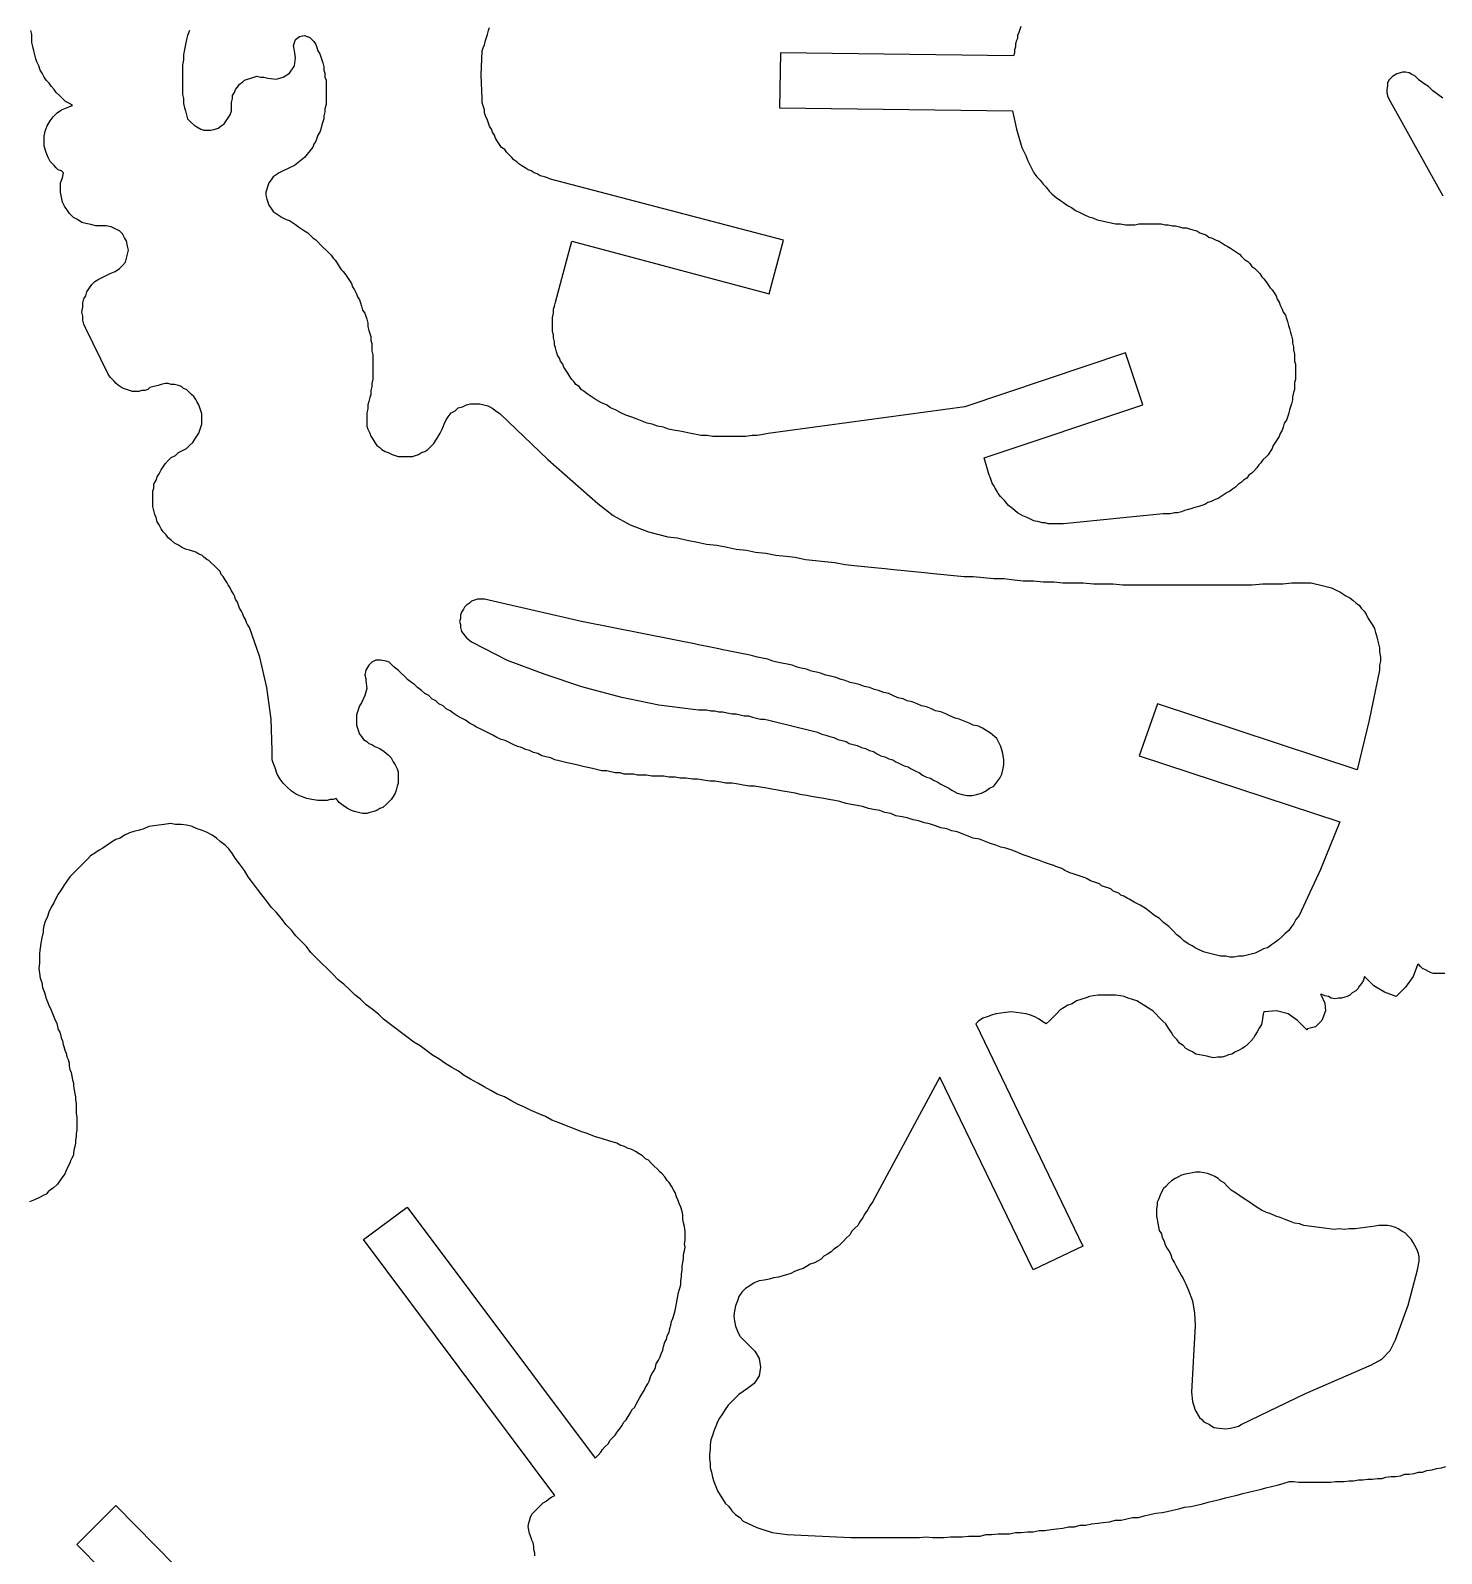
# Model space of a CAD drawing. Extents: x 2 to 225, y 2 to 117.
# Drawn here: x 137.07 to 175.9, y 33.56 to 75.49 of the extents above; entities that cross this region are included whole.
import ezdxf

# ---------------------------------------------------------------- set-up
doc = ezdxf.new("R2010")
doc.units = 0
doc.layers.add('DEFAULT_LAYER', color=1, linetype='CONTINUOUS')

msp = doc.modelspace()

# ---------------------------------------------------------------- linework, layer by layer
at = {"layer": 'DEFAULT_LAYER'}
for points in [[(141.454, 75.498), (141.398, 75.358), (141.37, 75.246), (141.342, 75.106), (141.314, 74.966), (141.286, 74.826), (141.286, 74.686), (141.258, 74.546), (141.258, 74.406), (141.258, 74.266), (141.258, 74.126), (141.258, 73.986), (141.258, 73.845), (141.258, 73.733), (141.286, 73.621), (141.286, 73.481), (141.314, 73.369), (141.342, 73.285), (141.37, 73.173), (141.398, 73.061), (141.482, 72.977), (141.566, 72.893), (141.65, 72.837), (141.762, 72.781), (141.846, 72.753), (141.958, 72.753), (142.042, 72.753), (142.154, 72.781), (142.238, 72.809), (142.322, 72.865), (142.406, 72.921), (142.462, 73.005), (142.518, 73.089), (142.574, 73.173), (142.602, 73.285), (142.602, 73.425), (142.602, 73.509), (142.63, 73.621), (142.63, 73.705), (142.686, 73.789), (142.714, 73.873), (142.77, 73.929), (142.826, 74.014), (142.91, 74.07), (142.966, 74.126), (143.05, 74.154), (143.134, 74.182), (143.218, 74.21), (143.302, 74.238), (143.414, 74.21), (143.498, 74.21), (143.61, 74.182), (143.834, 74.154), (144.03, 74.21), (144.198, 74.322), (144.339, 74.518), (144.367, 74.742), (144.339, 74.938), (144.31, 75.078), (144.367, 75.246), (144.479, 75.33), (144.619, 75.358), (144.759, 75.302), (144.871, 75.19), (144.927, 75.106), (144.955, 75.022), (144.983, 74.938), (145.039, 74.854), (145.067, 74.77), (145.095, 74.686), (145.123, 74.602), (145.151, 74.49), (145.151, 74.406), (145.179, 74.322), (145.179, 74.21), (145.207, 74.126), (145.207, 74.014), (145.207, 73.929), (145.207, 73.845), (145.207, 73.733), (145.207, 73.649), (145.207, 73.537), (145.207, 73.453), (145.179, 73.341), (145.179, 73.257), (145.151, 73.145), (145.151, 73.061), (145.123, 72.977), (145.095, 72.893), (145.067, 72.781), (145.039, 72.697), (144.983, 72.613), (144.955, 72.529), (144.927, 72.445), (144.871, 72.361), (144.843, 72.277), (144.619, 71.997), (144.339, 71.773), (144.03, 71.633), (143.918, 71.577), (143.834, 71.521), (143.75, 71.465), (143.694, 71.381), (143.638, 71.297), (143.61, 71.213), (143.582, 71.129), (143.554, 71.045), (143.554, 70.961), (143.582, 70.849), (143.61, 70.765), (143.638, 70.681), (143.694, 70.597), (143.75, 70.513), (143.834, 70.457), (143.918, 70.401), (144.002, 70.344), (144.114, 70.288), (144.198, 70.26), (144.282, 70.204), (144.367, 70.148), (144.451, 70.092), (144.535, 70.036), (144.619, 69.98), (144.703, 69.924), (144.759, 69.868), (144.843, 69.784), (144.927, 69.728), (144.983, 69.672), (145.067, 69.588), (145.123, 69.532), (145.207, 69.448), (145.263, 69.392), (145.347, 69.308), (145.403, 69.224), (145.459, 69.168), (145.515, 69.084), (145.571, 69), (145.627, 68.916), (145.683, 68.86), (145.739, 68.776), (145.795, 68.692), (145.851, 68.608), (145.907, 68.524), (145.935, 68.44), (145.991, 68.356), (146.047, 68.244), (146.075, 68.16), (146.131, 68.076), (146.159, 67.992), (146.187, 67.908), (146.215, 67.796), (146.271, 67.712), (146.299, 67.628), (146.327, 67.544), (146.355, 67.432), (146.355, 67.348), (146.383, 67.236), (146.411, 67.152), (146.439, 67.068), (146.439, 66.956), (146.467, 66.872), (146.467, 66.759), (146.467, 66.675), (146.495, 66.563), (146.495, 66.479), (146.495, 66.367), (146.495, 66.283), (146.495, 66.171), (146.495, 66.087), (146.495, 65.975), (146.495, 65.891), (146.467, 65.779), (146.467, 65.695), (146.439, 65.583), (146.439, 65.471), (146.411, 65.387), (146.383, 65.275), (146.355, 65.191), (146.355, 65.079), (146.327, 64.967), (146.327, 64.827), (146.327, 64.715), (146.327, 64.603), (146.355, 64.519), (146.411, 64.407), (146.439, 64.323), (146.495, 64.239), (146.551, 64.155), (146.607, 64.071), (146.691, 64.015), (146.747, 63.959), (146.831, 63.903), (146.915, 63.875), (147.027, 63.819), (147.111, 63.791), (147.195, 63.763), (147.279, 63.763), (147.391, 63.763), (147.475, 63.763), (147.587, 63.763), (147.671, 63.791), (147.755, 63.819), (147.839, 63.875), (147.923, 63.903), (148.008, 63.959), (148.092, 64.043), (148.176, 64.127), (148.232, 64.211), (148.288, 64.295), (148.344, 64.407), (148.4, 64.519), (148.456, 64.659), (148.512, 64.771), (148.568, 64.855), (148.652, 64.967), (148.764, 65.023), (148.848, 65.107), (148.96, 65.135), (149.072, 65.191), (149.184, 65.219), (149.296, 65.219), (149.436, 65.219), (149.548, 65.191), (149.66, 65.163), (149.772, 65.107), (149.884, 65.023), (149.996, 64.939), (151.312, 63.679), (152.685, 62.474), (153.105, 62.138), (153.581, 61.886), (154.085, 61.69), (154.617, 61.55), (154.869, 61.522), (155.15, 61.466), (155.43, 61.41), (155.682, 61.354), (155.962, 61.326), (156.242, 61.27), (156.494, 61.214), (156.774, 61.186), (157.026, 61.13), (157.306, 61.102), (157.586, 61.046), (157.866, 61.018), (158.118, 60.99), (158.398, 60.934), (158.678, 60.906), (158.931, 60.878), (159.211, 60.85), (159.491, 60.794), (159.743, 60.766), (160.023, 60.738), (160.303, 60.71), (160.583, 60.682), (160.835, 60.654), (161.115, 60.626), (161.395, 60.598), (161.675, 60.57), (161.927, 60.542), (162.207, 60.514), (162.488, 60.486), (162.768, 60.458), (163.02, 60.458), (163.3, 60.43), (163.58, 60.402), (163.86, 60.402), (164.14, 60.374), (164.392, 60.346), (164.672, 60.346), (164.952, 60.318), (165.232, 60.318), (165.484, 60.29), (165.764, 60.29), (166.045, 60.29), (166.325, 60.262), (166.605, 60.262), (166.857, 60.262), (167.137, 60.234), (167.417, 60.234), (167.697, 60.234), (167.949, 60.234), (168.229, 60.234), (168.509, 60.234), (168.789, 60.234), (169.069, 60.234), (169.321, 60.234), (169.602, 60.234), (169.882, 60.234), (170.162, 60.234), (170.442, 60.234), (170.694, 60.234), (170.974, 60.262), (171.254, 60.262), (171.534, 60.262), (171.786, 60.29), (172.066, 60.29), (172.206, 60.29), (172.318, 60.29), (172.43, 60.262), (172.542, 60.234), (172.654, 60.206), (172.766, 60.178), (172.878, 60.15), (172.99, 60.094), (173.102, 60.038), (173.187, 59.982), (173.271, 59.926), (173.383, 59.87), (173.467, 59.814), (173.551, 59.73), (173.635, 59.674), (173.691, 59.59), (173.775, 59.505), (173.831, 59.421), (173.887, 59.309), (173.943, 59.225), (173.999, 59.141), (174.055, 59.029), (174.083, 58.917), (174.111, 58.833), (174.139, 58.721), (174.167, 58.609), (174.195, 58.497), (174.195, 58.385), (174.223, 58.245), (174.223, 58.133), (174.195, 58.021), (174.195, 57.881), (173.915, 56.509), (173.579, 55.136), (168.089, 56.957), (167.585, 55.528), (173.102, 53.708), (172.57, 52.392), (171.982, 51.131), (171.982, 51.131), (171.898, 51.019), (171.842, 50.907), (171.758, 50.795), (171.702, 50.711), (171.59, 50.627), (171.506, 50.543), (171.422, 50.459), (171.31, 50.375), (171.226, 50.319), (171.114, 50.235), (171.002, 50.207), (170.89, 50.151), (170.778, 50.095), (170.666, 50.067), (170.554, 50.039), (170.442, 50.011), (170.33, 50.011), (170.19, 49.983), (170.078, 49.983), (169.966, 50.011), (169.826, 50.011), (169.714, 50.039), (169.602, 50.067), (169.489, 50.095), (169.377, 50.123), (169.237, 50.179), (169.125, 50.235), (169.041, 50.291), (168.929, 50.347), (168.817, 50.431), (168.733, 50.515), (168.621, 50.599), (168.509, 50.711), (168.397, 50.823), (168.257, 50.935), (168.145, 51.047), (168.005, 51.131), (167.865, 51.243), (167.753, 51.327), (167.613, 51.411), (167.445, 51.495), (167.305, 51.579), (167.249, 51.607), (167.165, 51.663), (167.081, 51.691), (167.025, 51.747), (166.941, 51.775), (166.857, 51.803), (166.801, 51.859), (166.717, 51.887), (166.633, 51.915), (166.549, 51.943), (166.493, 51.999), (166.409, 52.027), (166.325, 52.055), (166.241, 52.083), (166.157, 52.139), (166.101, 52.167), (166.017, 52.195), (165.932, 52.223), (165.848, 52.251), (165.764, 52.279), (165.68, 52.307), (165.624, 52.335), (165.54, 52.364), (165.456, 52.42), (165.372, 52.448), (165.288, 52.476), (165.232, 52.504), (165.148, 52.532), (164.98, 52.588), (164.84, 52.644), (164.672, 52.7), (164.532, 52.756), (164.364, 52.812), (164.224, 52.868), (164.084, 52.924), (163.916, 52.98), (163.776, 53.008), (163.636, 53.064), (163.468, 53.12), (163.328, 53.176), (163.188, 53.232), (163.02, 53.26), (162.88, 53.316), (162.74, 53.372), (162.572, 53.428), (162.432, 53.456), (162.291, 53.512), (162.123, 53.54), (161.983, 53.596), (161.815, 53.652), (161.675, 53.68), (161.507, 53.736), (161.367, 53.764), (161.199, 53.82), (161.059, 53.848), (160.891, 53.876), (160.751, 53.932), (160.583, 53.96), (160.443, 54.016), (160.275, 54.044), (160.135, 54.072), (159.967, 54.128), (159.827, 54.156), (159.659, 54.184), (159.519, 54.212), (159.351, 54.268), (159.211, 54.296), (159.043, 54.324), (158.903, 54.352), (158.735, 54.38), (158.566, 54.408), (158.426, 54.436), (158.258, 54.464), (158.118, 54.492), (157.95, 54.52), (157.782, 54.548), (157.642, 54.576), (157.474, 54.604), (157.334, 54.632), (157.166, 54.66), (156.998, 54.688), (156.858, 54.688), (156.69, 54.716), (156.55, 54.744), (156.382, 54.772), (156.214, 54.772), (156.074, 54.8), (155.906, 54.828), (155.766, 54.828), (155.598, 54.856), (155.43, 54.884), (155.29, 54.884), (155.121, 54.912), (154.953, 54.912), (154.813, 54.94), (154.645, 54.94), (154.505, 54.968), (154.337, 54.968), (154.169, 54.968), (154.029, 54.996), (153.889, 54.996), (153.777, 54.996), (153.665, 55.024), (153.525, 55.024), (153.413, 55.024), (153.301, 55.052), (153.161, 55.052), (153.049, 55.08), (152.937, 55.108), (152.797, 55.108), (152.685, 55.136), (152.573, 55.164), (152.461, 55.192), (152.321, 55.22), (152.209, 55.248), (152.097, 55.276), (151.985, 55.304), (151.845, 55.332), (151.733, 55.36), (151.621, 55.388), (151.508, 55.416), (151.396, 55.472), (151.256, 55.5), (151.144, 55.528), (151.032, 55.584), (150.92, 55.612), (150.808, 55.668), (150.696, 55.696), (150.584, 55.752), (150.472, 55.78), (150.36, 55.836), (150.248, 55.892), (150.136, 55.948), (150.024, 55.977), (149.912, 56.033), (149.8, 56.089), (149.688, 56.145), (149.576, 56.201), (149.464, 56.257), (149.352, 56.313), (149.268, 56.369), (149.156, 56.425), (149.044, 56.509), (148.932, 56.565), (148.82, 56.621), (148.736, 56.677), (148.624, 56.761), (148.512, 56.817), (148.428, 56.901), (148.316, 56.957), (148.232, 57.041), (148.12, 57.097), (148.036, 57.181), (147.923, 57.237), (147.839, 57.321), (147.727, 57.405), (147.643, 57.489), (147.559, 57.545), (147.447, 57.629), (147.363, 57.713), (147.279, 57.797), (147.195, 57.881), (147.083, 57.965), (146.999, 58.049), (146.943, 58.105), (146.859, 58.133), (146.719, 58.161), (146.579, 58.161), (146.467, 58.105), (146.383, 58.021), (146.299, 57.881), (146.271, 57.741), (146.299, 57.657), (146.299, 57.601), (146.327, 57.377), (146.271, 57.181), (146.187, 56.985), (146.131, 56.901), (146.103, 56.817), (146.075, 56.733), (146.047, 56.649), (146.047, 56.565), (146.047, 56.481), (146.047, 56.369), (146.075, 56.285), (146.103, 56.201), (146.131, 56.117), (146.187, 56.061), (146.243, 55.977), (146.327, 55.92), (146.383, 55.864), (146.467, 55.836), (146.551, 55.78), (146.691, 55.724), (146.803, 55.64), (146.915, 55.556), (146.999, 55.472), (147.055, 55.36), (147.111, 55.276), (147.167, 55.164), (147.195, 55.08), (147.195, 54.968), (147.195, 54.884), (147.195, 54.772), (147.167, 54.688), (147.139, 54.576), (147.111, 54.492), (147.055, 54.408), (146.999, 54.324), (146.915, 54.24), (146.859, 54.184), (146.775, 54.1), (146.691, 54.072), (146.607, 54.016), (146.523, 53.988), (146.411, 53.96), (146.327, 53.932), (146.215, 53.932), (146.103, 53.96), (145.991, 53.988), (145.907, 54.016), (145.795, 54.072), (145.683, 54.156), (145.571, 54.24), (145.487, 54.352), (145.403, 54.324), (145.319, 54.324), (145.235, 54.296), (145.151, 54.296), (144.983, 54.296), (144.815, 54.324), (144.675, 54.352), (144.535, 54.408), (144.395, 54.464), (144.254, 54.548), (144.142, 54.66), (144.03, 54.772), (143.946, 54.884), (143.862, 55.024), (143.806, 55.192), (143.75, 55.332), (143.722, 55.416), (143.722, 55.5), (143.722, 55.584), (143.722, 55.668), (143.694, 56.537), (143.582, 57.405), (143.386, 58.245), (143.106, 59.057), (143.05, 59.141), (143.022, 59.197), (142.994, 59.281), (142.938, 59.365), (142.91, 59.449), (142.882, 59.505), (142.826, 59.59), (142.798, 59.674), (142.77, 59.758), (142.714, 59.842), (142.686, 59.926), (142.658, 59.982), (142.602, 60.066), (142.574, 60.15), (142.518, 60.234), (142.49, 60.29), (142.434, 60.374), (142.378, 60.458), (142.322, 60.514), (142.294, 60.598), (142.238, 60.654), (142.182, 60.71), (142.126, 60.766), (142.042, 60.85), (141.986, 60.906), (141.93, 60.934), (141.846, 60.99), (141.79, 61.046), (141.706, 61.074), (141.622, 61.13), (141.538, 61.158), (141.454, 61.186), (141.342, 61.214), (141.23, 61.27), (141.146, 61.326), (141.034, 61.382), (140.95, 61.466), (140.866, 61.522), (140.81, 61.606), (140.726, 61.69), (140.669, 61.774), (140.613, 61.886), (140.557, 61.97), (140.529, 62.082), (140.501, 62.166), (140.473, 62.278), (140.445, 62.39), (140.445, 62.474), (140.445, 62.586), (140.445, 62.698), (140.445, 62.81), (140.473, 62.894), (140.473, 63.006), (140.529, 63.118), (140.557, 63.203), (140.613, 63.287), (140.669, 63.399), (140.726, 63.483), (140.782, 63.567), (140.866, 63.651), (140.95, 63.735), (141.062, 63.791), (141.146, 63.875), (141.258, 63.931), (141.37, 63.987), (141.454, 64.071), (141.538, 64.155), (141.594, 64.239), (141.65, 64.323), (141.706, 64.407), (141.734, 64.491), (141.762, 64.575), (141.79, 64.659), (141.79, 64.771), (141.79, 64.855), (141.79, 64.939), (141.762, 65.023), (141.734, 65.107), (141.706, 65.191), (141.65, 65.275), (141.622, 65.331), (141.566, 65.415), (141.51, 65.471), (141.426, 65.555), (141.37, 65.611), (141.286, 65.639), (141.23, 65.695), (141.146, 65.723), (141.034, 65.751), (140.95, 65.751), (140.866, 65.779), (140.782, 65.779), (140.669, 65.751), (140.585, 65.723), (140.473, 65.695), (140.361, 65.667), (140.305, 65.611), (140.221, 65.583), (140.137, 65.583), (140.053, 65.555), (139.969, 65.555), (139.885, 65.555), (139.717, 65.611), (139.633, 65.639), (139.577, 65.667), (139.493, 65.723), (139.437, 65.779), (139.381, 65.835), (139.325, 65.891), (139.269, 65.947), (139.213, 66.031), (138.597, 67.292), (138.541, 67.404), (138.513, 67.516), (138.513, 67.628), (138.485, 67.74), (138.513, 67.88), (138.513, 67.992), (138.541, 68.104), (138.597, 68.188), (138.625, 68.3), (138.681, 68.384), (138.765, 68.496), (138.849, 68.58), (138.933, 68.636), (139.045, 68.692), (139.157, 68.748), (139.269, 68.804), (139.409, 68.86), (139.521, 68.944), (139.605, 69.028), (139.689, 69.112), (139.717, 69.224), (139.745, 69.336), (139.773, 69.448), (139.745, 69.56), (139.717, 69.7), (139.661, 69.784), (139.605, 69.896), (139.521, 69.98), (139.409, 70.036), (139.297, 70.092), (139.157, 70.12), (139.017, 70.12), (138.877, 70.12), (138.737, 70.148), (138.597, 70.176), (138.485, 70.204), (138.373, 70.288), (138.261, 70.344), (138.149, 70.457), (138.093, 70.541), (138.009, 70.653), (137.953, 70.765), (137.925, 70.905), (137.897, 71.045), (137.897, 71.157), (137.897, 71.297), (137.953, 71.437), (137.981, 71.577), (137.925, 71.633), (137.841, 71.661), (137.785, 71.717), (137.729, 71.773), (137.617, 71.885), (137.561, 71.997), (137.505, 72.137), (137.449, 72.305), (137.449, 72.445), (137.449, 72.585), (137.477, 72.725), (137.533, 72.865), (137.617, 73.005), (137.701, 73.117), (137.813, 73.229), (137.925, 73.313), (138.065, 73.369), (138.149, 73.397), (138.233, 73.425), (138.149, 73.481), (138.037, 73.537), (137.953, 73.621), (137.869, 73.705), (137.785, 73.789), (137.729, 73.873), (137.645, 73.957), (137.589, 74.042), (137.505, 74.126), (137.449, 74.21), (137.393, 74.322), (137.337, 74.406), (137.309, 74.518), (137.253, 74.63), (137.225, 74.714), (137.197, 74.826), (137.169, 74.938), (137.141, 75.05), (137.112, 75.162), (137.112, 75.274), (137.112, 75.386), (137.084, 75.498)], [(164.324, 75.606), (164.268, 75.438), (164.24, 75.354), (164.24, 75.27), (164.212, 75.214), (164.184, 75.13), (164.184, 75.046), (164.156, 74.962), (164.156, 74.878), (164.128, 74.794), (157.714, 74.878), (157.686, 73.365), (164.1, 73.281), (164.212, 72.777), (164.352, 72.273), (164.408, 72.161), (164.464, 72.049), (164.52, 71.909), (164.576, 71.797), (164.632, 71.685), (164.688, 71.573), (164.772, 71.461), (164.856, 71.377), (164.94, 71.265), (165.024, 71.181), (165.108, 71.069), (165.192, 70.984), (165.304, 70.9), (165.416, 70.816), (165.5, 70.76), (165.612, 70.676), (165.724, 70.62), (165.836, 70.536), (165.948, 70.48), (166.06, 70.424), (166.2, 70.368), (166.312, 70.34), (166.424, 70.284), (166.564, 70.256), (166.677, 70.228), (166.817, 70.2), (166.929, 70.172), (167.069, 70.172), (167.209, 70.144), (167.321, 70.144), (167.461, 70.144), (167.573, 70.172), (167.685, 70.172), (167.797, 70.172), (167.881, 70.172), (167.993, 70.172), (168.105, 70.172), (168.189, 70.172), (168.301, 70.144), (168.385, 70.144), (168.497, 70.116), (168.581, 70.116), (168.693, 70.088), (168.777, 70.06), (168.889, 70.06), (168.973, 70.032), (169.057, 70.004), (169.169, 69.976), (169.253, 69.92), (169.337, 69.892), (169.421, 69.864), (169.505, 69.808), (169.589, 69.78), (169.701, 69.724), (169.785, 69.696), (169.869, 69.64), (169.953, 69.584), (170.009, 69.556), (170.093, 69.5), (170.178, 69.444), (170.262, 69.388), (170.346, 69.332), (170.402, 69.276), (170.486, 69.192), (170.57, 69.136), (170.626, 69.08), (170.682, 68.996), (170.766, 68.94), (170.822, 68.884), (170.906, 68.8), (170.962, 68.716), (171.018, 68.66), (171.074, 68.576), (171.13, 68.492), (171.186, 68.408), (171.242, 68.352), (171.298, 68.268), (171.354, 68.184), (171.382, 68.1), (171.438, 68.016), (171.466, 67.932), (171.522, 67.82), (171.55, 67.736), (171.606, 67.652), (171.634, 67.568), (171.662, 67.484), (171.69, 67.371), (171.718, 67.287), (171.746, 67.175), (171.774, 67.091), (171.802, 66.979), (171.802, 66.895), (171.83, 66.783), (171.83, 66.699), (171.858, 66.587), (171.858, 66.503), (171.858, 66.391), (171.886, 66.307), (171.886, 66.195), (171.886, 66.083), (171.886, 65.999), (171.886, 65.887), (171.858, 65.803), (171.858, 65.691), (171.858, 65.607), (171.83, 65.523), (171.802, 65.411), (171.802, 65.327), (171.774, 65.215), (171.746, 65.131), (171.718, 65.047), (171.69, 64.935), (171.662, 64.851), (171.634, 64.767), (171.578, 64.683), (171.55, 64.571), (171.522, 64.487), (171.466, 64.403), (171.438, 64.319), (171.382, 64.235), (171.326, 64.151), (171.27, 64.067), (171.242, 63.983), (171.186, 63.899), (171.13, 63.814), (171.074, 63.758), (170.99, 63.674), (170.934, 63.59), (170.878, 63.534), (170.822, 63.45), (170.738, 63.366), (170.682, 63.31), (170.598, 63.254), (170.542, 63.17), (170.458, 63.114), (170.402, 63.058), (170.318, 63.002), (170.234, 62.918), (170.149, 62.862), (170.065, 62.806), (170.009, 62.778), (169.925, 62.722), (169.841, 62.666), (169.757, 62.61), (169.673, 62.582), (169.561, 62.526), (169.477, 62.498), (169.393, 62.442), (169.309, 62.414), (169.225, 62.386), (169.113, 62.358), (169.029, 62.33), (168.945, 62.302), (168.833, 62.274), (168.749, 62.246), (168.637, 62.218), (168.553, 62.218), (168.441, 62.19), (168.357, 62.19), (168.245, 62.19), (168.245, 62.19), (165.5, 61.91), (165.416, 61.91), (165.332, 61.91), (165.248, 61.91), (165.164, 61.91), (165.08, 61.91), (164.996, 61.938), (164.912, 61.938), (164.828, 61.966), (164.688, 61.994), (164.52, 62.078), (164.38, 62.134), (164.24, 62.218), (164.1, 62.33), (163.988, 62.414), (163.876, 62.554), (163.764, 62.666), (163.708, 62.75), (163.68, 62.806), (163.624, 62.89), (163.596, 62.946), (163.54, 63.03), (163.512, 63.114), (163.484, 63.198), (163.456, 63.254), (163.316, 63.73), (167.685, 65.187), (167.209, 66.615), (162.783, 65.131), (157.378, 64.403), (157.238, 64.375), (157.07, 64.347), (156.93, 64.347), (156.762, 64.319), (156.622, 64.319), (156.454, 64.319), (156.314, 64.319), (156.146, 64.319), (156.006, 64.319), (155.838, 64.319), (155.697, 64.347), (155.529, 64.347), (155.389, 64.375), (155.249, 64.403), (155.081, 64.431), (154.941, 64.459), (154.773, 64.487), (154.633, 64.515), (154.493, 64.571), (154.325, 64.599), (154.185, 64.655), (154.045, 64.683), (153.905, 64.739), (153.765, 64.795), (153.625, 64.851), (153.457, 64.907), (153.317, 64.963), (153.177, 65.047), (153.037, 65.103), (152.925, 65.187), (152.785, 65.243), (152.645, 65.327), (152.561, 65.383), (152.477, 65.439), (152.393, 65.495), (152.309, 65.551), (152.225, 65.607), (152.169, 65.691), (152.084, 65.747), (152.028, 65.831), (151.972, 65.887), (151.916, 65.971), (151.86, 66.055), (151.804, 66.139), (151.748, 66.223), (151.72, 66.307), (151.664, 66.391), (151.636, 66.475), (151.58, 66.559), (151.552, 66.643), (151.524, 66.755), (151.496, 66.839), (151.496, 66.923), (151.468, 67.035), (151.468, 67.119), (151.44, 67.203), (151.44, 67.315), (151.44, 67.399), (151.44, 67.512), (151.44, 67.596), (151.468, 67.708), (151.468, 67.82), (151.496, 67.904), (151.524, 68.016), (151.972, 69.696), (157.406, 68.24), (157.798, 69.724), (151.384, 71.405), (151.3, 71.433), (151.216, 71.461), (151.104, 71.489), (151.02, 71.545), (150.936, 71.573), (150.852, 71.629), (150.768, 71.657), (150.684, 71.713), (150.6, 71.769), (150.516, 71.825), (150.46, 71.881), (150.376, 71.937), (150.32, 71.993), (150.236, 72.077), (150.18, 72.133), (150.124, 72.217), (150.04, 72.273), (149.984, 72.357), (149.928, 72.441), (149.872, 72.525), (149.844, 72.609), (149.788, 72.693), (149.76, 72.777), (149.704, 72.861), (149.676, 72.945), (149.648, 73.029), (149.592, 73.141), (149.564, 73.225), (149.564, 73.309), (149.536, 73.421), (149.508, 73.505), (149.508, 73.617), (149.48, 74.261), (149.508, 74.934), (149.536, 75.018), (149.564, 75.102), (149.592, 75.214), (149.62, 75.298), (149.648, 75.382), (149.676, 75.494), (149.704, 75.578)], [(175.94, 73.632), (175.801, 73.731), (175.663, 73.83), (175.544, 73.948), (175.425, 74.028), (175.286, 74.127), (175.168, 74.246), (175.088, 74.285), (175.009, 74.325), (174.91, 74.345), (174.831, 74.345), (174.771, 74.325), (174.672, 74.305), (174.554, 74.226), (174.455, 74.127), (174.415, 74.047), (174.415, 73.968), (174.395, 73.869), (174.395, 73.79), (174.415, 73.691), (174.455, 73.612), (174.455, 73.612), (175.94, 70.938)], [(150.949, 33.497), (150.949, 33.576), (150.929, 33.675), (150.929, 33.754), (150.91, 33.853), (150.87, 33.933), (150.85, 33.992), (150.811, 34.111), (150.791, 34.21), (150.771, 34.309), (150.791, 34.408), (150.811, 34.467), (150.83, 34.566), (150.87, 34.646), (150.929, 34.705), (150.989, 34.764), (151.048, 34.824), (151.108, 34.883), (151.187, 34.962), (151.266, 35.002), (151.326, 35.061), (151.425, 35.121), (151.504, 35.161), (146.236, 42.211), (147.444, 43.102), (152.613, 36.19), (152.692, 36.27), (152.771, 36.349), (152.811, 36.428), (152.89, 36.507), (152.969, 36.586), (153.029, 36.685), (153.088, 36.745), (153.167, 36.824), (153.227, 36.923), (153.286, 36.983), (153.346, 37.082), (153.405, 37.181), (153.464, 37.24), (153.524, 37.339), (153.583, 37.438), (153.623, 37.517), (153.702, 37.596), (153.742, 37.676), (153.801, 37.775), (153.841, 37.854), (153.9, 37.953), (153.96, 38.052), (153.999, 38.131), (154.059, 38.23), (154.098, 38.309), (154.138, 38.428), (154.177, 38.507), (154.237, 38.606), (154.276, 38.686), (154.296, 38.785), (154.356, 38.884), (154.395, 38.963), (154.435, 39.082), (154.474, 39.161), (154.494, 39.26), (154.534, 39.379), (154.574, 39.458), (154.593, 39.557), (154.653, 39.656), (154.673, 39.755), (154.692, 39.854), (154.712, 39.953), (154.752, 40.032), (154.791, 40.151), (154.811, 40.25), (154.831, 40.349), (154.851, 40.448), (154.871, 40.547), (154.89, 40.646), (154.91, 40.745), (154.93, 40.844), (154.97, 40.963), (154.97, 41.082), (154.989, 41.181), (154.989, 41.26), (155.009, 41.359), (155.009, 41.478), (155.029, 41.577), (155.049, 41.676), (155.049, 41.795), (155.069, 41.894), (155.088, 41.993), (155.069, 42.092), (155.088, 42.191), (155.088, 42.31), (155.088, 42.429), (155.069, 42.567), (155.049, 42.666), (155.029, 42.765), (155.029, 42.884), (155.009, 42.983), (154.97, 43.102), (154.93, 43.181), (154.89, 43.3), (154.851, 43.379), (154.811, 43.498), (154.772, 43.577), (154.712, 43.676), (154.653, 43.775), (154.593, 43.835), (154.534, 43.934), (154.455, 44.013), (154.395, 44.073), (154.316, 44.152), (154.237, 44.231), (154.158, 44.31), (154.078, 44.389), (153.999, 44.429), (153.92, 44.508), (153.821, 44.568), (153.722, 44.627), (153.623, 44.686), (153.504, 44.726), (153.425, 44.766), (153.306, 44.805), (153.207, 44.865), (152.989, 44.924), (152.811, 44.984), (152.593, 45.043), (152.395, 45.122), (152.217, 45.182), (152.019, 45.261), (151.821, 45.34), (151.623, 45.419), (151.425, 45.498), (151.246, 45.597), (151.048, 45.677), (150.85, 45.756), (150.672, 45.855), (150.474, 45.934), (150.296, 46.033), (150.117, 46.132), (149.919, 46.211), (149.741, 46.31), (149.563, 46.409), (149.385, 46.508), (149.187, 46.627), (149.008, 46.726), (148.85, 46.845), (148.672, 46.944), (148.474, 47.063), (148.315, 47.182), (148.137, 47.281), (147.979, 47.4), (147.8, 47.538), (147.622, 47.637), (147.464, 47.756), (147.285, 47.895), (147.127, 48.014), (146.949, 48.152), (146.79, 48.271), (146.652, 48.41), (146.473, 48.548), (146.315, 48.667), (146.157, 48.826), (145.998, 48.944), (145.86, 49.083), (145.701, 49.242), (145.543, 49.36), (145.384, 49.519), (145.246, 49.657), (145.087, 49.816), (144.949, 49.954), (144.79, 50.113), (144.671, 50.271), (144.533, 50.41), (144.374, 50.568), (144.255, 50.727), (144.097, 50.885), (143.978, 51.044), (143.839, 51.222), (143.701, 51.361), (143.582, 51.519), (143.443, 51.697), (143.325, 51.856), (143.186, 52.034), (143.067, 52.192), (142.968, 52.371), (142.829, 52.549), (142.711, 52.707), (142.631, 52.826), (142.532, 52.965), (142.433, 53.064), (142.295, 53.163), (142.196, 53.262), (142.077, 53.341), (141.918, 53.42), (141.78, 53.48), (141.661, 53.519), (141.522, 53.579), (141.364, 53.618), (141.225, 53.638), (141.067, 53.638), (140.928, 53.658), (140.75, 53.638), (140.611, 53.618), (140.473, 53.598), (140.334, 53.579), (140.195, 53.519), (140.077, 53.48), (139.918, 53.44), (139.799, 53.4), (139.661, 53.341), (139.542, 53.262), (139.423, 53.222), (139.304, 53.143), (139.185, 53.064), (139.067, 52.985), (138.968, 52.925), (138.849, 52.846), (138.73, 52.767), (138.631, 52.668), (138.532, 52.569), (138.433, 52.47), (138.334, 52.371), (138.255, 52.291), (138.156, 52.192), (138.076, 52.074), (137.997, 51.955), (137.918, 51.836), (137.839, 51.717), (137.779, 51.618), (137.72, 51.479), (137.641, 51.361), (137.581, 51.222), (137.542, 51.103), (137.482, 50.964), (137.443, 50.846), (137.423, 50.747), (137.423, 50.667), (137.383, 50.509), (137.363, 50.37), (137.344, 50.232), (137.324, 50.093), (137.324, 49.935), (137.324, 49.816), (137.304, 49.677), (137.324, 49.539), (137.344, 49.4), (137.383, 49.281), (137.403, 49.142), (137.462, 49.004), (137.502, 48.845), (137.561, 48.707), (137.581, 48.647), (137.621, 48.568), (137.68, 48.43), (137.74, 48.291), (137.799, 48.152), (137.839, 47.994), (137.878, 47.915), (137.898, 47.855), (137.918, 47.756), (137.958, 47.677), (137.977, 47.578), (137.997, 47.519), (138.017, 47.419), (138.057, 47.34), (138.076, 47.241), (138.116, 47.162), (138.136, 47.063), (138.136, 46.984), (138.156, 46.885), (138.195, 46.806), (138.215, 46.707), (138.235, 46.608), (138.255, 46.508), (138.255, 46.429), (138.274, 46.33), (138.294, 46.231), (138.314, 46.132), (138.314, 46.053), (138.334, 45.954), (138.334, 45.875), (138.334, 45.756), (138.334, 45.677), (138.354, 45.578), (138.354, 45.498), (138.354, 45.38), (138.354, 45.3), (138.354, 45.221), (138.334, 45.122), (138.334, 45.043), (138.314, 44.944), (138.314, 44.865), (138.294, 44.766), (138.274, 44.706), (138.255, 44.607), (138.255, 44.528), (138.215, 44.449), (138.175, 44.37), (138.156, 44.31), (138.076, 44.152), (138.017, 44.013), (137.918, 43.874), (137.819, 43.736), (137.7, 43.617), (137.621, 43.577), (137.561, 43.518), (137.502, 43.459), (137.423, 43.419), (137.324, 43.36), (137.185, 43.3), (137.047, 43.241)], [(175.999, 49.53), (175.841, 49.53), (175.682, 49.53), (175.623, 49.549), (175.544, 49.589), (175.465, 49.629), (175.385, 49.668), (175.326, 49.728), (175.267, 49.787), (175.247, 49.767), (175.128, 49.45), (174.91, 49.153), (174.653, 48.896), (174.336, 49.015), (174.039, 49.193), (173.781, 49.45), (173.761, 49.351), (173.702, 49.252), (173.643, 49.193), (173.603, 49.114), (173.544, 49.054), (173.445, 48.995), (173.385, 48.935), (173.306, 48.896), (173.247, 48.876), (173.148, 48.856), (173.068, 48.856), (172.969, 48.836), (172.87, 48.856), (172.791, 48.896), (172.692, 48.916), (172.613, 48.955), (172.573, 48.955), (172.593, 48.935), (172.692, 48.718), (172.712, 48.5), (172.613, 48.242), (172.435, 48.064), (172.217, 48.005), (172.197, 47.985), (171.939, 48.242), (171.682, 48.42), (171.365, 48.5), (171.028, 48.48), (171.009, 48.46), (170.989, 48.361), (170.969, 48.222), (170.949, 48.123), (170.89, 48.024), (170.83, 47.925), (170.771, 47.826), (170.731, 47.747), (170.652, 47.668), (170.573, 47.589), (170.494, 47.509), (170.414, 47.47), (170.315, 47.41), (170.236, 47.371), (170.137, 47.311), (170.038, 47.292), (169.959, 47.252), (169.86, 47.232), (169.741, 47.232), (169.642, 47.212), (169.543, 47.232), (169.444, 47.252), (169.345, 47.272), (169.246, 47.292), (169.147, 47.311), (169.048, 47.371), (168.969, 47.41), (168.87, 47.47), (168.791, 47.549), (168.692, 47.609), (168.632, 47.708), (168.533, 47.807), (168.474, 47.906), (168.394, 48.024), (168.315, 48.143), (168.236, 48.222), (168.137, 48.321), (168.038, 48.42), (167.959, 48.5), (167.84, 48.579), (167.741, 48.638), (167.622, 48.718), (167.523, 48.777), (167.404, 48.817), (167.285, 48.856), (167.167, 48.896), (167.068, 48.916), (166.929, 48.935), (166.81, 48.935), (166.691, 48.935), (166.572, 48.935), (166.454, 48.935), (166.315, 48.916), (166.216, 48.896), (166.097, 48.856), (165.978, 48.817), (165.859, 48.777), (165.741, 48.698), (165.622, 48.658), (165.523, 48.599), (165.404, 48.52), (165.305, 48.42), (165.206, 48.321), (165.127, 48.242), (165.028, 48.143), (164.929, 48.203), (164.81, 48.282), (164.711, 48.341), (164.592, 48.381), (164.473, 48.42), (164.335, 48.44), (164.196, 48.46), (164.057, 48.48), (163.919, 48.46), (163.78, 48.44), (163.641, 48.42), (163.523, 48.381), (163.404, 48.341), (163.285, 48.302), (163.166, 48.222), (163.087, 48.143), (166.038, 42.024), (164.671, 41.37), (162.097, 46.678), (160.255, 43.252), (160.176, 43.133), (160.116, 43.034), (160.037, 42.915), (159.978, 42.816), (159.898, 42.697), (159.839, 42.598), (159.76, 42.519), (159.68, 42.44), (159.621, 42.341), (159.522, 42.241), (159.443, 42.162), (159.364, 42.083), (159.284, 42.004), (159.185, 41.944), (159.106, 41.865), (159.007, 41.806), (158.908, 41.746), (158.829, 41.667), (158.73, 41.608), (158.651, 41.568), (158.532, 41.529), (158.433, 41.469), (158.334, 41.41), (158.215, 41.37), (158.096, 41.33), (157.997, 41.271), (157.878, 41.231), (157.779, 41.212), (157.66, 41.172), (157.522, 41.152), (157.403, 41.113), (157.264, 41.093), (157.126, 41.073), (156.987, 41.014), (156.868, 40.934), (156.749, 40.855), (156.65, 40.756), (156.571, 40.637), (156.532, 40.518), (156.472, 40.38), (156.452, 40.241), (156.433, 40.103), (156.452, 39.964), (156.472, 39.825), (156.532, 39.687), (156.591, 39.548), (156.65, 39.489), (156.71, 39.429), (156.769, 39.37), (156.829, 39.31), (157.007, 39.132), (157.126, 38.934), (157.165, 38.696), (157.126, 38.459), (156.987, 38.241), (156.809, 38.102), (156.69, 38.023), (156.571, 37.944), (156.452, 37.825), (156.373, 37.746), (156.274, 37.647), (156.195, 37.528), (156.116, 37.409), (156.036, 37.29), (155.977, 37.191), (155.937, 37.073), (155.878, 36.934), (155.838, 36.815), (155.799, 36.696), (155.779, 36.558), (155.779, 36.439), (155.759, 36.3), (155.759, 36.181), (155.779, 36.043), (155.779, 35.924), (155.819, 35.805), (155.838, 35.666), (155.878, 35.548), (155.937, 35.409), (155.977, 35.29), (156.056, 35.171), (156.116, 35.072), (156.195, 34.953), (156.294, 34.854), (156.373, 34.736), (156.472, 34.637), (156.591, 34.557), (156.69, 34.458), (157.066, 34.28), (157.482, 34.141), (157.898, 34.082), (159.641, 34.003), (161.384, 34.003), (161.542, 34.003), (161.72, 34.023), (161.899, 34.003), (162.057, 34.003), (162.215, 34.003), (162.394, 34.023), (162.552, 34.023), (162.711, 34.023), (162.889, 34.042), (163.047, 34.042), (163.206, 34.042), (163.364, 34.082), (163.523, 34.082), (163.701, 34.102), (163.859, 34.102), (164.018, 34.102), (164.176, 34.141), (164.335, 34.141), (164.513, 34.161), (164.671, 34.161), (164.83, 34.201), (164.988, 34.201), (165.166, 34.221), (165.305, 34.24), (165.483, 34.26), (165.642, 34.3), (165.8, 34.3), (165.958, 34.339), (166.117, 34.339), (166.275, 34.379), (166.454, 34.399), (166.592, 34.419), (166.77, 34.439), (166.929, 34.478), (167.087, 34.478), (167.246, 34.518), (167.404, 34.557), (167.563, 34.557), (167.721, 34.597), (167.88, 34.637), (168.038, 34.676), (168.216, 34.696), (168.355, 34.716), (168.513, 34.755), (168.672, 34.795), (168.83, 34.835), (169.008, 34.854), (169.167, 34.894), (169.325, 34.934), (169.484, 34.973), (169.642, 35.013), (169.801, 35.052), (169.959, 35.092), (170.117, 35.132), (170.276, 35.171), (170.434, 35.211), (170.593, 35.251), (170.751, 35.29), (170.91, 35.33), (171.068, 35.369), (171.226, 35.409), (171.385, 35.449), (171.543, 35.488), (171.722, 35.548), (171.84, 35.548), (171.979, 35.528), (172.098, 35.528), (172.217, 35.528), (172.336, 35.528), (172.494, 35.528), (172.613, 35.528), (172.732, 35.528), (172.85, 35.528), (172.989, 35.548), (173.108, 35.548), (173.227, 35.548), (173.365, 35.567), (173.484, 35.567), (173.623, 35.587), (173.742, 35.587), (173.88, 35.607), (173.999, 35.607), (174.138, 35.627), (174.257, 35.627), (174.375, 35.666), (174.514, 35.686), (174.633, 35.686), (174.771, 35.706), (174.89, 35.746), (175.009, 35.746), (175.148, 35.765), (175.267, 35.805), (175.385, 35.805), (175.504, 35.845), (175.643, 35.864), (175.762, 35.904), (175.9, 35.924), (176.019, 35.963)], [(143.245, 28.843), (138.354, 33.814), (139.423, 34.883), (144.315, 29.912)]]:
    msp.add_lwpolyline(points, dxfattribs=at)
for points in [[(162.432, 54.576), (162.572, 54.492), (162.712, 54.464), (162.852, 54.436), (162.992, 54.436), (163.104, 54.464), (163.244, 54.492), (163.356, 54.548), (163.468, 54.632), (163.58, 54.688), (163.664, 54.8), (163.748, 54.912), (163.804, 55.024), (163.832, 55.136), (163.86, 55.276), (163.86, 55.416), (163.832, 55.584), (163.776, 55.78), (163.664, 56.005), (163.496, 56.145), (163.272, 56.285), (163.16, 56.341), (163.02, 56.369), (162.908, 56.425), (162.768, 56.481), (162.628, 56.537), (162.516, 56.565), (162.376, 56.621), (162.263, 56.677), (162.123, 56.733), (161.983, 56.761), (161.871, 56.817), (161.731, 56.873), (161.591, 56.901), (161.479, 56.957), (161.339, 57.013), (161.199, 57.041), (161.087, 57.097), (160.947, 57.125), (160.807, 57.181), (160.695, 57.237), (160.555, 57.265), (160.415, 57.321), (160.303, 57.349), (160.163, 57.405), (160.023, 57.433), (159.883, 57.489), (159.771, 57.517), (159.631, 57.545), (159.491, 57.601), (159.379, 57.629), (159.239, 57.685), (159.099, 57.713), (158.959, 57.741), (158.819, 57.797), (158.706, 57.825), (158.566, 57.853), (158.426, 57.909), (158.286, 57.937), (158.174, 57.965), (158.034, 58.021), (157.894, 58.049), (157.754, 58.077), (157.614, 58.105), (157.502, 58.133), (157.362, 58.189), (157.222, 58.217), (157.082, 58.245), (156.942, 58.273), (156.83, 58.301), (156.69, 58.329), (156.55, 58.357), (156.41, 58.385), (156.27, 58.413), (156.13, 58.441), (156.018, 58.469), (155.878, 58.497), (155.738, 58.525), (155.598, 58.553), (155.458, 58.581), (155.346, 58.609), (155.206, 58.637), (155.065, 58.665), (154.925, 58.693), (154.785, 58.721), (152.237, 59.225), (149.688, 59.814), (149.576, 59.842), (149.492, 59.842), (149.38, 59.842), (149.296, 59.814), (149.212, 59.786), (149.156, 59.73), (149.072, 59.674), (149.016, 59.618), (148.988, 59.562), (148.932, 59.477), (148.904, 59.393), (148.904, 59.309), (148.876, 59.225), (148.904, 59.141), (148.904, 59.057), (148.932, 58.945), (149.072, 58.777), (149.212, 58.665), (150.192, 58.161), (151.228, 57.769), (152.237, 57.433), (153.301, 57.153), (154.365, 56.929), (155.458, 56.789), (155.57, 56.789), (155.682, 56.789), (155.794, 56.761), (155.906, 56.761), (156.018, 56.733), (156.13, 56.733), (156.242, 56.705), (156.382, 56.677), (156.494, 56.677), (156.606, 56.649), (156.718, 56.621), (156.83, 56.621), (156.942, 56.593), (157.054, 56.565), (157.166, 56.537), (157.278, 56.537), (157.39, 56.509), (157.502, 56.481), (157.614, 56.453), (157.726, 56.425), (157.838, 56.397), (157.95, 56.369), (158.062, 56.341), (158.174, 56.313), (158.286, 56.285), (158.398, 56.257), (158.51, 56.229), (158.622, 56.201), (158.735, 56.173), (158.847, 56.117), (158.959, 56.089), (159.071, 56.061), (159.183, 56.033), (159.295, 55.977), (159.407, 55.948), (159.519, 55.92), (159.603, 55.864), (159.715, 55.836), (159.827, 55.808), (159.939, 55.752), (160.051, 55.724), (160.163, 55.668), (160.275, 55.64), (160.359, 55.584), (160.471, 55.528), (160.583, 55.5), (160.695, 55.444), (160.807, 55.416), (160.891, 55.36), (161.003, 55.304), (161.115, 55.248), (161.227, 55.22), (161.311, 55.164), (161.423, 55.108), (161.535, 55.052), (161.619, 54.996), (161.731, 54.94), (161.843, 54.912), (161.927, 54.856), (162.039, 54.8), (162.123, 54.744), (162.235, 54.688), (162.348, 54.632), (162.432, 54.576)], [(174.078, 42.578), (173.94, 42.558), (173.801, 42.539), (173.662, 42.519), (173.524, 42.499), (173.365, 42.499), (173.227, 42.479), (173.088, 42.499), (172.949, 42.479), (172.811, 42.499), (172.672, 42.519), (172.534, 42.539), (172.395, 42.558), (172.256, 42.578), (172.118, 42.598), (171.999, 42.638), (171.86, 42.657), (171.722, 42.717), (171.603, 42.756), (171.464, 42.816), (171.345, 42.855), (171.207, 42.915), (171.088, 42.954), (170.949, 43.014), (170.83, 43.093), (170.712, 43.172), (170.593, 43.252), (170.474, 43.331), (170.355, 43.41), (170.236, 43.489), (170.117, 43.568), (170.018, 43.667), (169.919, 43.766), (169.82, 43.826), (169.761, 43.885), (169.662, 43.945), (169.583, 43.984), (169.464, 44.024), (169.365, 44.044), (169.266, 44.064), (169.147, 44.064), (169.048, 44.044), (168.949, 44.024), (168.85, 44.004), (168.751, 43.984), (168.652, 43.925), (168.573, 43.885), (168.474, 43.826), (168.394, 43.747), (168.315, 43.667), (168.256, 43.608), (168.196, 43.509), (168.157, 43.43), (168.117, 43.311), (168.078, 43.232), (168.078, 43.152), (168.058, 43.053), (168.058, 42.935), (168.058, 42.855), (168.078, 42.756), (168.097, 42.657), (168.117, 42.558), (168.137, 42.459), (168.196, 42.36), (168.216, 42.261), (168.276, 42.162), (168.295, 42.063), (168.355, 41.964), (168.414, 41.865), (168.454, 41.786), (168.493, 41.667), (168.553, 41.568), (168.592, 41.489), (168.652, 41.39), (168.692, 41.311), (168.751, 41.212), (168.791, 41.132), (168.83, 41.053), (168.87, 40.974), (168.909, 40.895), (168.929, 40.835), (169.048, 40.518), (169.107, 40.182), (169.127, 39.845), (169.028, 38.003), (169.048, 37.746), (169.127, 37.508), (169.246, 37.31), (169.305, 37.251), (169.365, 37.191), (169.523, 37.112), (169.642, 37.033), (169.781, 37.013), (169.959, 36.993), (170.098, 37.013), (170.256, 37.053), (170.315, 37.073), (170.395, 37.112), (172.157, 37.964), (173.979, 38.756), (174.257, 38.914), (174.494, 39.152), (174.633, 39.449), (174.989, 40.4), (175.247, 41.37), (175.286, 41.608), (175.286, 41.727), (175.267, 41.826), (175.227, 41.944), (175.168, 42.043), (175.128, 42.123), (175.069, 42.222), (174.989, 42.301), (174.91, 42.38), (174.811, 42.44), (174.712, 42.499), (174.633, 42.539), (174.514, 42.578), (174.415, 42.598), (174.296, 42.598), (174.177, 42.598), (174.078, 42.578)]]:
    msp.add_lwpolyline(points, close=True, dxfattribs=at)

doc.saveas('drawing.dxf')
